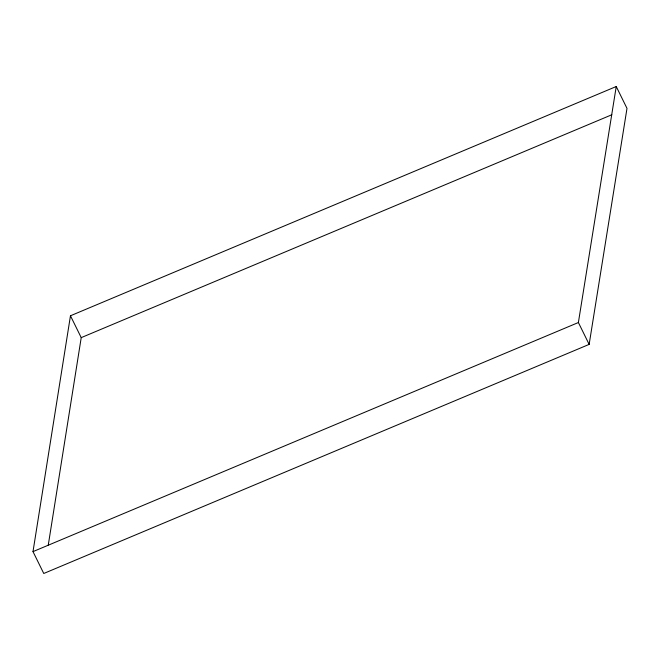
<?xml version="1.0" encoding="UTF-8"?>
<svg xmlns="http://www.w3.org/2000/svg" width="660" height="660" viewBox="0 0 660 660"><rect width="100%" height="100%" fill="white"/><g stroke="black" fill="none" stroke-linecap="round" stroke-linejoin="round"><path stroke-width="0.99" d="M33 551.62L70.463 315.777L616.242 86.518L627 108.38L589.149 344.388L43.758 573.482L33 551.62L578.391 322.525L616.242 86.518M48.279 545.02L81.221 337.631L70.463 315.777M81.221 337.631L611.812 114.757M578.391 322.525L589.149 344.388"/></g></svg>
